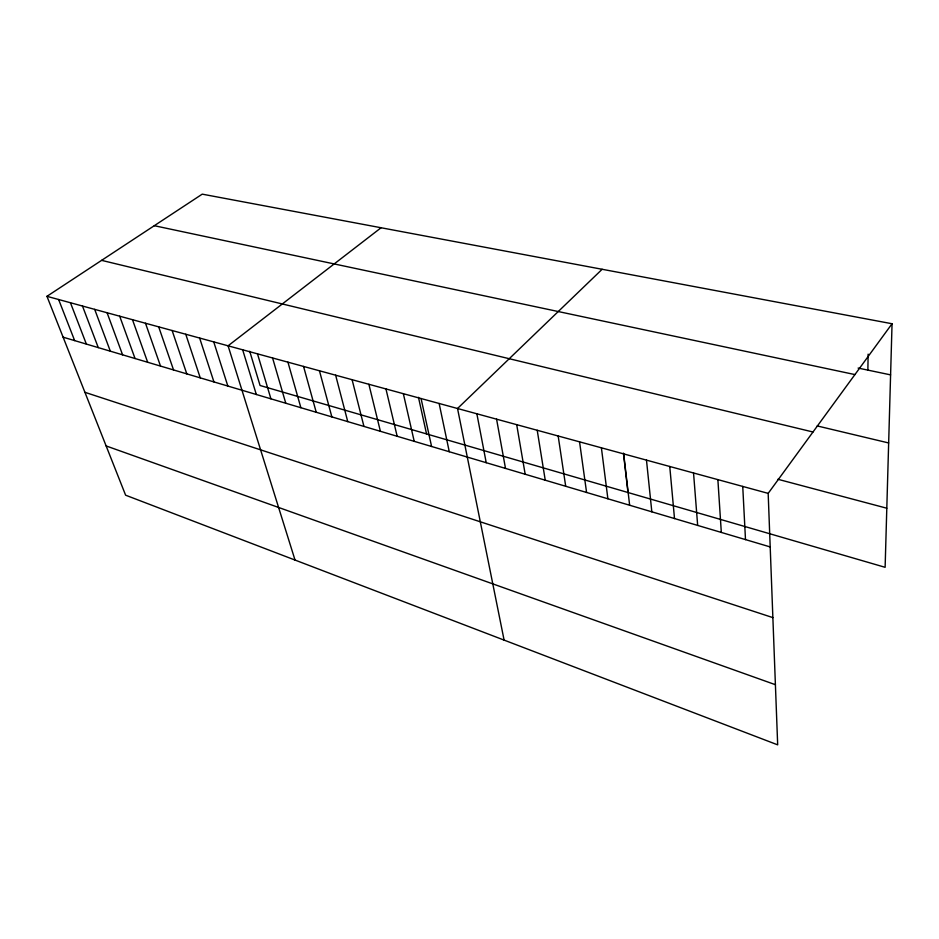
<?xml version="1.0" encoding="UTF-8"?>
<svg xmlns="http://www.w3.org/2000/svg" width="939" height="939" viewBox="0 0 939 939"><rect width="100%" height="100%" fill="white"/><g stroke="black" fill="none" stroke-linecap="round" stroke-linejoin="round"><path stroke-width="1.41" d="M867.871 370.107L868.129 354.156M892.05 323.744L768.172 493.374L777.68 744.85L125.615 495.193L46.95 296.325L202.237 194.15L892.05 323.744L885.125 567.309L260.068 385.495L249.727 351.268M602.145 269.282L457.528 408.5L504.102 640.105M381.081 227.754L228.083 345.81L295.034 560.055M858.117 368.065L890.595 374.872M154.289 225.7L854.924 374.579M817.2 425.93L888.658 442.95M101.612 260.361L812.998 431.999M777.879 479.266L886.803 508.222M46.95 296.325L768.172 493.374M63.113 337.183L770.203 546.932M84.921 392.314L772.867 617.616M106.142 445.943L775.403 684.695M58.617 299.506L74.651 340.599M70.448 302.745L86.365 344.073M82.479 306.032L98.266 347.606M94.686 309.365L110.333 351.186M107.093 312.757L122.586 354.825M119.687 316.197L135.04 358.51M132.481 319.694L147.669 362.266M145.486 323.239L160.51 366.069M158.691 326.854L173.551 369.943M172.119 330.516L186.802 373.875M185.758 334.249L200.253 377.865M199.631 338.04L213.939 381.915M213.74 341.89L227.837 386.046M242.661 349.789L256.324 394.497M257.497 353.85L270.925 398.829M272.58 357.97L285.773 403.23M287.933 362.161L300.879 407.714M303.555 366.433L316.232 412.268M319.448 370.776L331.854 416.904M335.634 375.189L347.759 421.623M352.102 379.696L363.933 426.412M368.874 384.274L380.401 431.306M385.952 388.946L397.162 436.271M403.347 393.699L414.216 441.33M418.477 397.326L426.541 433.912M421.071 398.535L431.588 446.483M439.135 403.477L449.276 451.729M476.859 413.782L486.226 462.692M496.578 419.17L505.511 468.42M516.696 424.663L525.183 474.254M537.214 430.273L545.242 480.205M558.165 435.989L565.701 486.273M579.551 441.835L586.582 492.459M601.394 447.809L607.885 498.785M623.426 453.114L627.98 492.506M623.696 453.901L629.635 505.241M646.478 460.122L651.83 511.825M669.753 466.483L674.507 518.551M693.545 472.986L697.665 525.417M717.877 479.629L721.316 532.436M742.737 486.425L745.496 539.608"/></g></svg>
